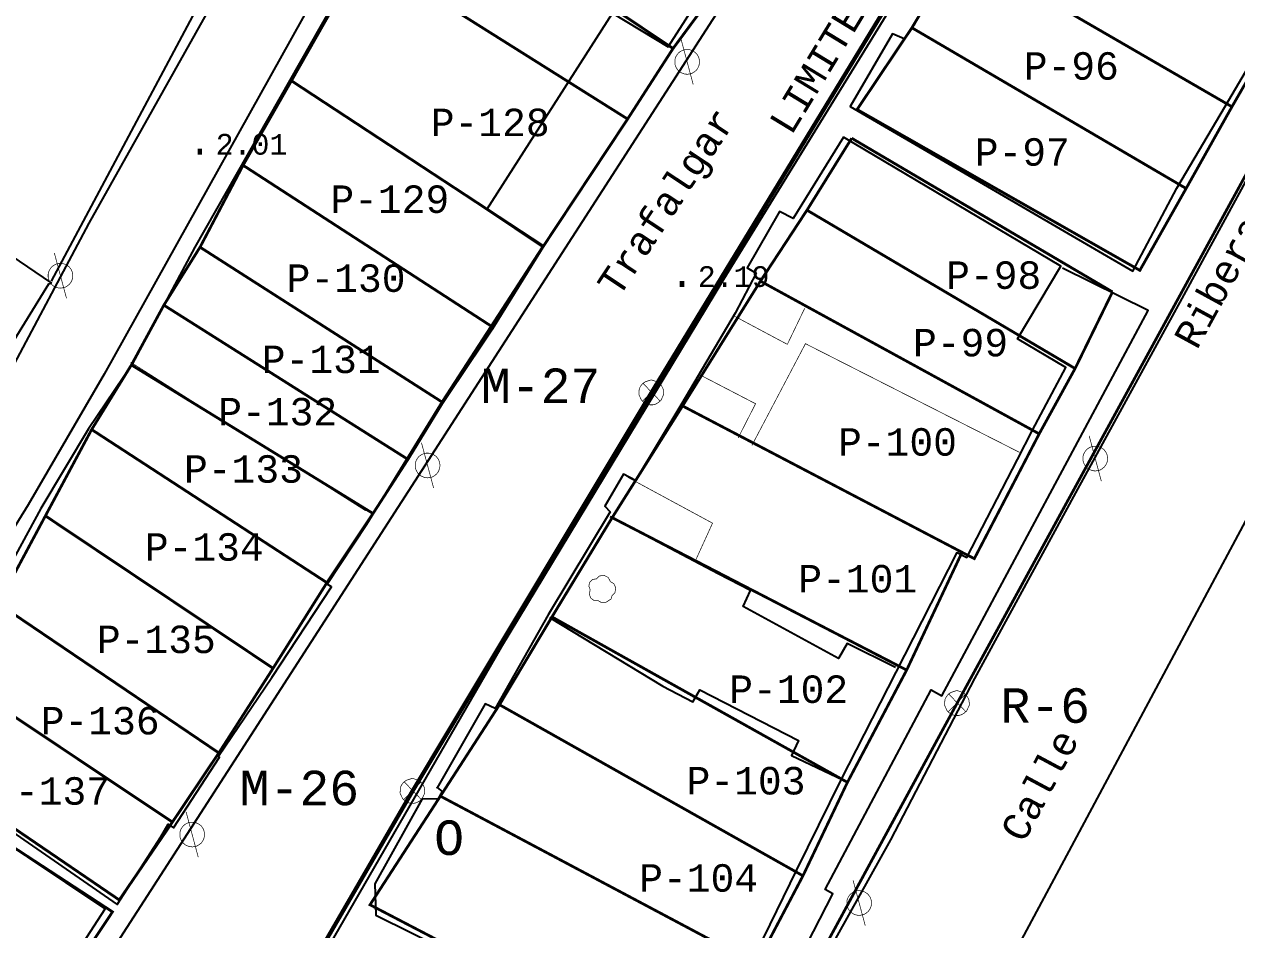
# Model space of a CAD drawing. Extents: x 743300 to 744100, y 4405700 to 4406200.
# Drawn here: x 743618.8 to 743706.6, y 4405890.3 to 4405955.9 of the extents above; entities that cross this region are included whole.
import ezdxf

# ---------------------------------------------------------------- set-up
doc = ezdxf.new("R2010")
doc.units = 0
doc.header["$MEASUREMENT"] = 0
for name, color, linetype in [('10', 7, 'CONTINUOUS'), ('13', 7, 'CONTINUOUS'), ('16', 7, 'CONTINUOUS'), ('2', 7, 'CONTINUOUS'), ('24', 7, 'CONTINUOUS'), ('41', 7, 'CONTINUOUS'), ('42', 7, 'CONTINUOUS'), ('46', 7, 'CONTINUOUS'), ('50', 7, 'CONTINUOUS'), ('51', 7, 'CONTINUOUS'), ('54', 7, 'CONTINUOUS'), ('6', 7, 'CONTINUOUS'), ('8', 7, 'CONTINUOUS')]:
    doc.layers.add(name, color=color, linetype=linetype)
doc.styles.add('MONOTXT', font='monotxt', dxfattribs={"height": 0.2})

msp = doc.modelspace()

# ---------------------------------------------------------------- linework, layer by layer
at = {"layer": '10', "color": 7, "linetype": 'Continuous', "const_width": 0.05}
for points in [[(743664.18, 4405930.1), (743664.6099999999, 4405929.96), (743664.8, 4405929.83), (743664.93, 4405929.66), (743665.0399999998, 4405929.45), (743665.0700000002, 4405929.23), (743665.0700000002, 4405929.02), (743664.8799999999, 4405928.61), (743664.69, 4405928.45), (743664.4999999999, 4405928.34), (743664.29, 4405928.29), (743664.0700000002, 4405928.29), (743663.8499999999, 4405928.34), (743663.6699999998, 4405928.45), (743663.4799999999, 4405928.61), (743663.29, 4405929.02), (743663.31, 4405929.45), (743663.42, 4405929.66), (743663.5600000002, 4405929.83), (743663.7499999999, 4405929.96), (743664.18, 4405930.1)], [(743664.8, 4405929.83), (743663.5600000002, 4405928.56)], [(743663.5799999998, 4405929.85), (743664.8299999998, 4405928.56)], [(743686.32, 4405907.6), (743686.7499999999, 4405907.46), (743686.9400000002, 4405907.33), (743687.07, 4405907.16), (743687.18, 4405906.95), (743687.21, 4405906.73), (743687.21, 4405906.52), (743687.02, 4405906.11), (743686.8299999998, 4405905.95), (743686.6399999999, 4405905.84), (743686.4300000002, 4405905.79), (743686.2099999998, 4405905.79), (743685.9899999999, 4405905.84), (743685.81, 4405905.95), (743685.6199999999, 4405906.11), (743685.43, 4405906.52), (743685.45, 4405906.95), (743685.56, 4405907.16), (743685.7000000002, 4405907.33), (743685.8899999999, 4405907.46), (743686.32, 4405907.6)], [(743686.9400000002, 4405907.33), (743685.7000000002, 4405906.060000001)], [(743685.7199999999, 4405907.35), (743686.9699999999, 4405906.060000001)], [(743646.88, 4405901.24), (743647.31, 4405901.1), (743647.4999999999, 4405900.97), (743647.63, 4405900.8), (743647.7399999999, 4405900.59), (743647.77, 4405900.37), (743647.77, 4405900.16), (743647.5799999998, 4405899.75), (743647.39, 4405899.59), (743647.2, 4405899.48), (743646.9899999999, 4405899.43), (743646.77, 4405899.43), (743646.55, 4405899.48), (743646.37, 4405899.59), (743646.18, 4405899.75), (743645.99, 4405900.16), (743646.0099999999, 4405900.59), (743646.1199999999, 4405900.8), (743646.26, 4405900.97), (743646.45, 4405901.1), (743646.88, 4405901.24)], [(743647.4999999999, 4405900.97), (743646.26, 4405899.7)], [(743646.2799999998, 4405900.99), (743647.53, 4405899.7)]]:
    msp.add_lwpolyline(points, dxfattribs=at)
at = {"layer": '13', "color": 3, "linetype": 'Continuous', "const_width": 0.3}
msp.add_lwpolyline([(743553.8499999999, 4405735.76), (743596.5199999998, 4405812.66), (743622.92, 4405858.96), (743646.9099999998, 4405900.35), (743664.21, 4405929.2), (743707.2900000002, 4406000)], dxfattribs=at)
at = {"layer": '16', "color": 5, "linetype": 'Continuous', "const_width": 0.2}
msp.add_lwpolyline([(743737.2799999998, 4406000), (743730.8799999999, 4405988.21), (743686.35, 4405906.71), (743647.88, 4405835.86), (743639.9399999998, 4405840.49), (743608.2999999998, 4405782.61), (743569.75, 4405713.12)], dxfattribs=at)
at = {"layer": '2', "color": 7, "linetype": 'Continuous'}
msp.add_3dface([(744099.9999999999, 4405700), (744099.9999999999, 4406200), (743299.9999999999, 4406200), (743299.9999999999, 4405700)], dxfattribs=at)
at = {"layer": '41', "color": 1, "linetype": 'Continuous', "extrusion": (-0.8522525221730393, 0.5231306131834509, 0), "const_width": 0.05, "elevation": 1671099.12625}
msp.add_lwpolyline([(-4144002.684073674, 6), (-4144020.002884258, 5.99)], dxfattribs=at)
at = {"layer": '41', "color": 1, "linetype": 'Continuous'}
for points in [[(743671.2299999999, 4405888.04, 12.62), (743674.0799999998, 4405886.52, 3.25), (743677.3299999998, 4405892.87, 3.25), (743676.78, 4405893.18, 3.25), (743684.45, 4405907.65, 3.59), (743685.2199999999, 4405907.22, 3.59), (743700.18, 4405935.13, 3.52), (743693.97, 4405938.2, 5.82)], [(743610.32, 4405880.55, 5.93), (743615.18, 4405877.22, 3.33), (743624.64, 4405891.78, 3.58), (743613.29, 4405899.37, 4.99)]]:
    msp.add_polyline3d(points, dxfattribs=at)
at = {"layer": '42', "color": 3, "linetype": 'Continuous', "const_width": 0.05, "elevation": 5.91}
msp.add_lwpolyline([(743661.27, 4405914.23), (743660.8599999999, 4405913.96), (743660.5899999999, 4405913.96), (743660.3299999998, 4405914.11), (743660.05, 4405914.11), (743659.82, 4405914.27), (743659.69, 4405914.57), (743659.76, 4405914.9), (743659.66, 4405915.16), (743659.7099999998, 4405915.41), (743659.92, 4405915.64), (743660.2199999999, 4405915.69), (743660.43, 4405915.9), (743660.78, 4405915.93), (743661.0599999998, 4405915.79), (743661.2299999999, 4405915.48), (743661.4699999999, 4405915.34), (743661.6099999999, 4405915.05), (743661.55, 4405914.67), (743661.34, 4405914.47), (743661.27, 4405914.23)], dxfattribs=at)
at = {"layer": '46', "color": 7, "linetype": 'Continuous', "const_width": 0.2}
for points in [[(743729.16, 4405990.77), (743727.1899999998, 4405987.53), (743725.13, 4405984.59), (743722.25, 4405979.43), (743718.77, 4405973.43), (743720.2399999999, 4405972.64), (743717.0999999999, 4405966.91), (743714.1099999999, 4405960.99), (743712.8499999999, 4405961.6), (743709.83, 4405956.11), (743706.2399999999, 4405949.88), (743702.92, 4405943.96), (743699.5699999998, 4405938.03), (743679.0899999999, 4405949.68), (743683.06, 4405955.6), (743686.4799999999, 4405961.32), (743690.4799999999, 4405967.6), (743693.72, 4405972.94), (743697.17, 4405978.38), (743700.4599999998, 4405984.12), (743704.06, 4405989.92), (743707.4, 4405995.01), (743709.6199999999, 4405998.57), (743710.3899999999, 4406000)], [(743646.77, 4405966.8), (743665.76, 4405954.1)], [(743616.9000000001, 4405913.89), (743620.3000000002, 4405920.25), (743623.6499999998, 4405926.5), (743626.53, 4405931.18), (743628.88, 4405935.51), (743631.5, 4405939.71), (743634.62, 4405945.64), (743638.1199999999, 4405951.76), (743643.37, 4405961)], [(743662.4699999999, 4405948.99), (743643.37, 4405961)], [(743706.2399999999, 4405949.88), (743686.4799999999, 4405961.32)], [(743669.7599999999, 4405959.51), (743665.76, 4405954.1), (743662.4699999999, 4405948.99), (743656.3699999999, 4405939.78), (743652.7299999999, 4405933.9), (743649.0799999998, 4405928.46), (743646.5599999998, 4405924.34), (743644.0300000001, 4405920.42), (743640.6900000002, 4405915.41), (743636.79, 4405909.21), (743632.8599999999, 4405903.08), (743629.4999999999, 4405898.07)], [(743683.06, 4405955.6), (743702.92, 4405943.96)], [(743638.1199999999, 4405951.76), (743656.3699999999, 4405939.78)], [(743697.5899999999, 4405936.47), (743694.8799999999, 4405930.92), (743692.28, 4405926.19), (743687.5799999998, 4405917.15), (743686.69, 4405917.61), (743682.68, 4405909.08), (743678.39, 4405900.95), (743675.17, 4405894.18), (743671.7999999998, 4405887.78), (743667.61, 4405879.67), (743643.81, 4405892.08), (743648.9099999998, 4405899.95), (743653.1899999998, 4405906.57), (743656.9899999999, 4405912.93), (743661.3499999999, 4405920.12), (743666.45, 4405928.21), (743672.09, 4405937.25), (743675.4599999998, 4405942.39), (743678.7, 4405947.6)], [(743678.7, 4405947.6), (743697.5899999999, 4405936.47)], [(743652.7299999999, 4405933.9), (743634.62, 4405945.64)], [(743694.8799999999, 4405930.92), (743675.4599999998, 4405942.39)], [(743631.5, 4405939.71), (743649.0799999998, 4405928.46)], [(743672.09, 4405937.25), (743692.28, 4405926.19)], [(743646.5599999998, 4405924.34), (743628.88, 4405935.51)], [(743644.0300000001, 4405920.42), (743626.53, 4405931.18)], [(743686.69, 4405917.61), (743666.45, 4405928.21)], [(743623.6499999998, 4405926.5), (743640.6900000002, 4405915.41)], [(743636.79, 4405909.21), (743620.3000000002, 4405920.25)], [(743661.3499999999, 4405920.12), (743682.68, 4405909.08)], [(743616.9000000001, 4405913.89), (743632.8599999999, 4405903.08)], [(743678.39, 4405900.95), (743656.9899999999, 4405912.93)], [(743629.4999999999, 4405898.07), (743613.41, 4405908.81)], [(743653.1899999998, 4405906.57), (743675.17, 4405894.18)], [(743625.65, 4405892.43), (743609.61, 4405903.37)], [(743615.5799999998, 4405877.12), (743625.16, 4405891.57), (743608.8699999999, 4405902.2), (743599.11, 4405888.310000001)], [(743671.7999999998, 4405887.78), (743648.9099999998, 4405899.95)], [(743629.4999999999, 4405898.07), (743625.65, 4405892.43)]]:
    msp.add_lwpolyline(points, dxfattribs=at)
at = {"layer": '51', "color": 1, "linetype": 'Continuous', "extrusion": (-0.4964258231004817, -0.8680791451008424, 0), "const_width": 0.05, "elevation": -4193908.088133}
msp.add_lwpolyline([(-1541631.834249089, 6.27), (-1541654.355237078, 13.37)], dxfattribs=at)
at = {"layer": '51', "color": 1, "linetype": 'Continuous', "extrusion": (-0.5286079342922456, -0.8488660976875476, 0), "const_width": 0.05, "elevation": -4133166.56941}
msp.add_lwpolyline([(-1697750.288936338, 3.03), (-1697772.271201917, 4.61)], dxfattribs=at)
at = {"layer": '51', "color": 1, "linetype": 'Continuous', "extrusion": (-0.4986152414257329, -0.8668234197447356, 0), "const_width": 0.05, "elevation": -4189996.874085}
msp.add_lwpolyline([(-1552212.541039171, 6.93), (-1552234.702415482, 6.99)], dxfattribs=at)
at = {"layer": '51', "color": 1, "linetype": 'Continuous', "extrusion": (-0.5413224975034222, -0.8408150532053155, 0), "const_width": 0.05, "elevation": -4107138.450382}
msp.add_lwpolyline([(-1759761.73118059, 7.07), (-1759778.726594678, 4.7)], dxfattribs=at)
at = {"layer": '51', "color": 1, "linetype": 'Continuous', "extrusion": (0.5417162296907964, 0.8405614352857191, 0), "const_width": 0.05, "elevation": 4106306.83151}
msp.add_lwpolyline([(1761701.539854529, 4.7), (1761680.458706552, 5.97)], dxfattribs=at)
at = {"layer": '51', "color": 1, "linetype": 'Continuous', "extrusion": (0.5138511211087203, 0.8578793769145587, 0), "const_width": 0.05, "elevation": 4161905.51283}
msp.add_lwpolyline([(1626014.963353689, 6.3), (1625996.70903913, 6.7)], dxfattribs=at)
at = {"layer": '51', "color": 1, "linetype": 'Continuous', "extrusion": (-0.5352002608246669, -0.8447252102389325, 0), "const_width": 0.05, "elevation": -4119799.889874}
msp.add_lwpolyline([(-1729875.39366247, 6.3), (-1729896.264354841, 6.26)], dxfattribs=at)
at = {"layer": '51', "color": 1, "linetype": 'Continuous', "extrusion": (0.4776145037821818, 0.8785695110672236, 0), "const_width": 0.05, "elevation": 4226110.485315}
msp.add_lwpolyline([(1450972.63949738, 5.91), (1450949.419934507, 6.5)], dxfattribs=at)
at = {"layer": '51', "color": 1, "linetype": 'Continuous', "extrusion": (0.5416475547952775, 0.8406056901926711, 0), "const_width": 0.05, "elevation": 4106439.184007}
msp.add_lwpolyline([(1761365.572543999, 6.29), (1761345.134899809, 6.15)], dxfattribs=at)
at = {"layer": '51', "color": 1, "linetype": 'Continuous', "extrusion": (-0.0625743683023341, -0.1174381510043806, 0.9911068202369693), "const_width": 0.05, "elevation": -563954.048588}
msp.add_lwpolyline([(-1415534.903545648, 4200419.412565402), (-1415530.416486477, 4200419.412565402), (-1415530.536520553, 4200422.343383005)], dxfattribs=at)
at = {"layer": '51', "color": 1, "linetype": 'Continuous', "extrusion": (-0.01272571539958206, 0.00669956249977997, 0.999896580667161), "const_width": 0.05, "elevation": 20063.049871}
msp.add_lwpolyline([(743630.7448830056, 4405889.314724326), (743615.2429566773, 4405897.184900952), (743611.3632708752, 4405889.814735548)], dxfattribs=at)
at = {"layer": '51', "color": 1, "linetype": 'Continuous', "const_width": 0.05, "elevation": 6.15}
msp.add_lwpolyline([(743643.4999999999, 4405920.61), (743626.4599999998, 4405931.39)], dxfattribs=at)
at = {"layer": '51', "color": 1, "linetype": 'Continuous', "extrusion": (0.03102687740082881, -0.02391842600063892, 0.9992323262266919), "const_width": 0.05, "elevation": -82303.683981}
msp.add_lwpolyline([(3943477.232940413, 2099399.421992463), (3943478.012409775, 2099395.082599934), (3943475.286924015, 2099394.572083167)], dxfattribs=at)
at = {"layer": '51', "color": 1, "linetype": 'Continuous', "extrusion": (-0.4614081330915198, -0.8871879928836945, 0), "const_width": 0.05, "elevation": -4252020.228467}
msp.add_lwpolyline([(-1373136.432530312, 9.23), (-1373159.167283445, 5.01)], dxfattribs=at)
at = {"layer": '51', "color": 1, "linetype": 'Continuous', "extrusion": (0.5530271770009224, 0.8331632142013896, 0), "const_width": 0.05, "elevation": 4082099.948177}
msp.add_lwpolyline([(1817037.67600876, 5.93), (1817016.971782138, 5.92)], dxfattribs=at)
at = {"layer": '51', "color": 1, "linetype": 'Continuous', "extrusion": (0.8974198127010375, -0.4411776057005101, 0), "const_width": 0.05, "elevation": -1276407.040219}
msp.add_lwpolyline([(4282055.871434933, 9.84), (4282046.57812551, 10.3)], dxfattribs=at)
at = {"layer": '51', "color": 1, "linetype": 'Continuous', "extrusion": (0.08587889999852102, 0.07503711159870774, 0.9934758408828909), "const_width": 0.05, "elevation": 394478.675071}
msp.add_lwpolyline([(2828531.236442831, -3436421.007091587), (2828524.696389413, -3436423.462310781), (2828523.513940363, -3436420.831718788)], dxfattribs=at)
at = {"layer": '51', "color": 1, "linetype": 'Continuous', "extrusion": (-0.5679755111958734, -0.8230454535940201, 0), "const_width": 0.05, "elevation": -4048630.794307}
msp.add_lwpolyline([(-1890401.663966238, 9.18), (-1890421.893711664, 5.81)], dxfattribs=at)
at = {"layer": '51', "color": 1, "linetype": 'Continuous', "extrusion": (0.4305007010902375, 0.9025902427795318, 0), "const_width": 0.05, "elevation": 4296883.608442}
msp.add_lwpolyline([(1225530.5492816, 7.28), (1225521.652664266, 9.79)], dxfattribs=at)
at = {"layer": '51', "color": 1, "linetype": 'Continuous', "extrusion": (-0.8907334913930531, 0.4545259588964551, 0), "const_width": 0.05, "elevation": 1340192.373221}
msp.add_lwpolyline([(-4262505.129966849, 10.63), (-4262513.864341471, 10.25)], dxfattribs=at)
at = {"layer": '51', "color": 1, "linetype": 'Continuous', "extrusion": (0.576366668805364, 0.8171912035076052, 0), "const_width": 0.05, "elevation": 4029070.249813}
msp.add_lwpolyline([(1931745.26527453, 14.1), (1931725.416798518, 13.08)], dxfattribs=at)
at = {"layer": '51', "color": 1, "linetype": 'Continuous', "extrusion": (-0.5612806105977189, -0.8276255651966364, 0), "const_width": 0.05, "elevation": -4063818.479117}
msp.add_lwpolyline([(-1857498.272129729, 13.09), (-1857518.208681587, 13.61)], dxfattribs=at)
at = {"layer": '51', "color": 1, "linetype": 'Continuous', "extrusion": (0.4956571859775531, 0.8685182519606673, 0), "const_width": 0.05, "elevation": 4195207.339941001}
msp.add_lwpolyline([(1537943.00989466, 6.2), (1537918.416283701, 6.24)], dxfattribs=at)
at = {"layer": '51', "color": 1, "linetype": 'Continuous', "extrusion": (0.8885571597639268, -0.4587659248813752, 0), "const_width": 0.05, "elevation": -1360489.946074}
msp.add_lwpolyline([(4256069.111641682, 10.46), (4256054.616232063, 12.31)], dxfattribs=at)
at = {"layer": '51', "color": 1, "linetype": 'Continuous', "extrusion": (-0.4676497767982024, -0.8839138454966023, 0), "const_width": 0.05, "elevation": -4242203.082017}
msp.add_lwpolyline([(-1403071.770643945, 12.33), (-1403096.874900556, 12.1)], dxfattribs=at)
at = {"layer": '51', "color": 1, "linetype": 'Continuous'}
for points in [[(743609.27, 4405903.32, 4.62), (743625.49, 4405892.11, 5.54), (743628.6599999998, 4405897, 12.78), (743629.19, 4405897.93, 13.05), (743629.5899999999, 4405897.65, 13.05), (743632.9099999998, 4405902.78, 13.05), (743632.83, 4405902.84, 9.42), (743636.7, 4405908.55, 9.42), (743641.01, 4405915.1, 6.3), (743640.72, 4405915.29, 6.18), (743643.57, 4405919.65, 6.18), (743649.0899999999, 4405928.6, 6.18), (743656.3099999998, 4405939.73, 6.14), (743652.2700000001, 4405942.43, 6.68), (743661.38, 4405956.65, 5.64), (743665.41, 4405954.22, 5.64), (743668.96, 4405959.77, 5.73), (743669.41, 4405959.49, 5.73), (743673.88, 4405966.95, 9.22), (743675.41, 4405969.32, 9.07), (743678.7099999998, 4405974.94, 6.68), (743658.8599999999, 4405988.63, 4.48)], [(743658.8599999999, 4405988.63, 4.48), (743646.3799999999, 4405966.55, 5.03), (743631.1199999999, 4405939.72, 5.85), (743626.5799999998, 4405931.24, 5.85), (743623.43, 4405926.56, 5.85), (743619.9799999999, 4405920.79, 6.05), (743616.4300000002, 4405914.3, 6.04)], [(743683.2799999998, 4405955.87, 6.83), (743682.5, 4405954.79, 6.8), (743681.66, 4405955.17, 6.8), (743678.5799999998, 4405949.9, 6.68), (743699.05, 4405937.98, 6.71), (743702.25, 4405943.99, 6.6), (743705.78, 4405949.94, 6.46), (743709.3299999998, 4405955.99, 6.25)], [(743620.7699999998, 4405937.11, 9.13), (743599.0000000001, 4405951.9, 4.15), (743595.87, 4405946.41, 4.45), (743592.7099999998, 4405941.62, 5.73), (743586.9100000001, 4405932.05, 4.03), (743596.64, 4405924.23, 4.7), (743606.97, 4405917.12, 5.12), (743610.3299999998, 4405922.06, 7.86), (743613.3799999999, 4405927.23, 8.73), (743614.3399999999, 4405926.69, 8.73), (743617.4500000002, 4405932.04, 9.07), (743620.5399999998, 4405937.06, 9.07), (743620.7699999998, 4405937.11, 9.13)], [(743678.0999999999, 4405947.68, 5.96), (743674.4699999999, 4405941.79, 6.37), (743673.46, 4405942.3, 6.34), (743671.14, 4405938.21, 6.24), (743671.77, 4405937.82, 6.22), (743670.25, 4405934.93, 5.5), (743666.39, 4405928.39, 5.07), (743663.0300000001, 4405922.82, 5.92), (743662.17, 4405923.26, 6.18), (743660.82, 4405920.94, 6.3), (743661.2, 4405920.53, 7.69), (743656.7199999999, 4405913.09, 6.11), (743652.87, 4405906.3, 6.05), (743652.14, 4405906.63, 6.05), (743648.67, 4405900.54, 6.05), (743648.6799999998, 4405900.57, 12.25), (743649.04, 4405900.29, 12.25), (743648.7299999999, 4405899.72, 12.25), (743647.59, 4405899.75, 11.92), (743644.1599999998, 4405893.6, 11.92), (743644.23, 4405891.34, 11.92), (743667.39, 4405879.87, 12.18)], [(743671.35, 4405887.69, 12.18), (743674.73, 4405894.61, 6.32), (743677.91, 4405901.08, 10.02), (743681.91, 4405908.93, 10.03), (743686.35, 4405917.59, 8.95), (743687.04, 4405917.23, 8.95), (743690.7199999999, 4405924.32, 8.95), (743691.79, 4405926.46, 6.79), (743694.2, 4405930.99, 6.44), (743690.7199999999, 4405933.07, 6.64), (743693.8499999999, 4405938.34, 6.13), (743678.0999999999, 4405947.68, 5.96)], [(743681.87, 4405909.26, 10.37), (743678.38, 4405911, 10.36), (743677.75, 4405909.91, 10.36), (743670.8499999999, 4405913.68, 10.36), (743671.36, 4405914.84, 10.36), (743669.0299999998, 4405916.05, 10.03), (743661.2099999998, 4405920.17, 7.29)], [(743656.8, 4405912.89, 6.28), (743665.0099999999, 4405907.92, 10.45), (743667.1900000002, 4405906.79, 10.45), (743667.7000000002, 4405907.64, 10.45), (743674.8399999999, 4405903.97, 10.45), (743674.3399999999, 4405902.9, 10.3), (743678.0600000002, 4405901.14, 10.29)]]:
    msp.add_polyline3d(points, dxfattribs=at)
at = {"layer": '54', "color": 1, "linetype": 'Continuous'}
msp.add_line((743652.8399999999, 4405997.5, 13.6), (743620.71, 4405937.24, 9.13), dxfattribs=at)
at = {"layer": '54', "color": 1, "linetype": 'Continuous', "extrusion": (-0.8785885530323629, 0.4775794745175918, 0), "const_width": 0.05, "elevation": 1450762.376783}
msp.add_lwpolyline([(-4226096.838642896, 4.67), (-4226180.552458364, 8.86)], dxfattribs=at)
at = {"layer": '54', "color": 1, "linetype": 'Continuous'}
msp.add_polyline3d([(743589.5599999998, 4405889.5, 1.79), (743587.9699999999, 4405891.03, 1.79), (743591.9899999999, 4405896.48, 1.8), (743592.8599999999, 4405896.13, 1.8), (743593.7400000001, 4405895.97, 1.79), (743594.3999999998, 4405895.89, 1.79), (743594.9400000002, 4405896.01, 1.79), (743595.29, 4405896.23, 1.79), (743595.4500000002, 4405896.47, 1.79), (743609.82, 4405917.84, 1.83), (743611.8299999998, 4405920.72, 1.83), (743613.81, 4405924.18, 1.97), (743615.5899999999, 4405927.08, 1.97), (743617.6399999999, 4405930.49, 1.92), (743623.46, 4405941.46, 1.92), (743647.4300000002, 4405984.12, 2.26), (743656.42, 4406000, 2.37)], dxfattribs=at)
at = {"layer": '6', "color": 1, "linetype": 'Continuous'}
for points in [[(743663.6699999998, 4406000, 2.15), (743641.87, 4405961.59, 1.9), (743624.5600000002, 4405930.51, 1.89), (743619.0600000002, 4405921.05, 1.89), (743614.43, 4405913.6, 1.89), (743611.16, 4405908.68, 1.89), (743606.5899999999, 4405901.98, 1.88), (743602.9100000001, 4405896.61, 1.82), (743598.5099999999, 4405890.04, 1.82), (743592.7399999999, 4405881.68, 1.81), (743569.25, 4405849.07, 1.73), (743563.8899999999, 4405841.57, 1.72), (743559.4899999999, 4405835.49, 1.72), (743555.42, 4405829.42, 1.72), (743551.28, 4405822.64, 1.72), (743546.4, 4405814.94, 1.72), (743541.4999999999, 4405807.47, 1.72), (743536.08, 4405798.79, 1.72), (743518.1499999998, 4405771.05, 1.71), (743517.6900000002, 4405770.1, 1.71), (743517.67, 4405769.52, 1.71), (743517.9199999998, 4405768.94, 1.71), (743518.1299999999, 4405768.66, 1.71), (743518.22, 4405768.6, 1.71)], [(743552.6599999998, 4405746.35, 2.21), (743569.41, 4405777.060000001, 2.22), (743616.1199999999, 4405861.97, 2.2), (743616.3799999999, 4405862.49, 2.2), (743616.5299999998, 4405863.03, 2.2), (743616.5999999999, 4405863.39, 2.2), (743616.5799999998, 4405863.42, 2.2), (743613.18, 4405865.85, 2.2), (743611.18, 4405867.19, 2.2), (743686.81, 4405984.4, 2.36), (743696.88, 4406000, 2.47)], [(743707.5199999998, 4406000, 2.38), (743703.9599999998, 4405994.17, 2.38), (743686.2499999999, 4405964.73, 2.37), (743669.42, 4405937.36, 2.34), (743653.32, 4405910.73, 2.26), (743635.2699999998, 4405879.47, 2.08), (743627.1399999999, 4405865.48, 2.05), (743626.93, 4405864.81, 2.05), (743626.94, 4405864.23, 2.05), (743627.0099999999, 4405863.82, 2.05), (743627.0099999999, 4405863.8, 5.79), (743627.25, 4405863.59, 5.76), (743627.58, 4405863.34, 5.76), (743628.0699999998, 4405862.89, 5.76)], [(743652.0699999998, 4405849.72, 6.67), (743655.0499999998, 4405848.33, 2.16), (743655.3399999999, 4405848.32, 2.16), (743655.43, 4405848.5, 2.16), (743659.07, 4405855.55, 2.16), (743663.82, 4405864.27, 2.27), (743670.99, 4405877.49, 2.53), (743676.9699999999, 4405888.59, 2.53), (743681.54, 4405896.79, 2.53), (743687.6199999999, 4405908.46, 2.54), (743694.93, 4405921.91, 2.54), (743702.7699999998, 4405936.25, 2.54), (743711.2599999999, 4405951.83, 2.54), (743719.4400000002, 4405966.99, 2.61), (743729, 4405984.64, 2.61), (743737.3499999999, 4406000, 2.62)], [(743750.2599999999, 4406000, 2.57), (743738.17, 4405977.44, 2.56), (743715.5500000002, 4405935.46, 2.52), (743694.6099999999, 4405896.33, 2.47), (743673.5799999998, 4405857.060000001, 2.4), (743666.0299999998, 4405842.79, 2.25), (743667.3599999999, 4405842.15, 2.25), (743673.89, 4405854.64, 4.67)]]:
    msp.add_polyline3d(points, dxfattribs=at)
at = {"layer": '8', "color": 7, "linetype": 'Continuous', "const_width": 0.05}
for points, elevation in [([(743667.2199999999, 4405951.49), (743666.3399999999, 4405954.77)], 10.55), ([(743667.23, 4405953.9), (743667.1799999998, 4405953.93), (743667.12, 4405953.95), (743667.07, 4405953.98), (743667.02, 4405953.99), (743666.9599999998, 4405954.01), (743666.9099999998, 4405954.01), (743666.8499999999, 4405954.02), (743666.8, 4405954.02), (743666.7399999999, 4405954.02), (743666.6800000002, 4405954.02), (743666.6199999999, 4405954.01), (743666.57, 4405954), (743666.51, 4405953.98), (743666.4599999998, 4405953.97), (743666.4099999998, 4405953.94), (743666.3599999999, 4405953.92), (743666.31, 4405953.89), (743666.26, 4405953.86), (743666.2199999999, 4405953.83), (743666.1700000002, 4405953.79), (743666.13, 4405953.75), (743666.0999999999, 4405953.71), (743666.06, 4405953.66), (743666.0299999998, 4405953.61), (743666, 4405953.56), (743665.9699999999, 4405953.52), (743665.95, 4405953.46), (743665.9300000002, 4405953.41), (743665.91, 4405953.35), (743665.8999999998, 4405953.3), (743665.8899999999, 4405953.24), (743665.8899999999, 4405953.19), (743665.8899999999, 4405953.13), (743665.8899999999, 4405953.07), (743665.8899999999, 4405953.02), (743665.8999999998, 4405952.96), (743665.91, 4405952.91), (743665.9300000002, 4405952.85), (743665.95, 4405952.8), (743665.9699999999, 4405952.75), (743666, 4405952.69), (743666.0299999998, 4405952.65), (743666.06, 4405952.6), (743666.09, 4405952.56), (743666.13, 4405952.51), (743666.1700000002, 4405952.47), (743666.2199999999, 4405952.44), (743666.26, 4405952.4), (743666.31, 4405952.37), (743666.3599999999, 4405952.34), (743666.4099999998, 4405952.32), (743666.4599999998, 4405952.3), (743666.51, 4405952.28), (743666.57, 4405952.26), (743666.6299999999, 4405952.25), (743666.6800000002, 4405952.24), (743666.7399999999, 4405952.24), (743666.79, 4405952.23), (743666.8499999999, 4405952.24), (743666.9099999998, 4405952.25), (743666.9599999998, 4405952.26), (743667.02, 4405952.27), (743667.07, 4405952.28), (743667.1299999999, 4405952.3), (743667.1799999998, 4405952.33), (743667.23, 4405952.36), (743667.28, 4405952.39), (743667.32, 4405952.42), (743667.3599999999, 4405952.46), (743667.41, 4405952.49), (743667.4500000002, 4405952.53), (743667.4799999999, 4405952.58), (743667.52, 4405952.62), (743667.55, 4405952.67), (743667.57, 4405952.72), (743667.5999999999, 4405952.77), (743667.62, 4405952.83), (743667.6399999999, 4405952.88), (743667.65, 4405952.93), (743667.66, 4405952.99), (743667.67, 4405953.05), (743667.67, 4405953.1), (743667.67, 4405953.16), (743667.67, 4405953.21), (743667.66, 4405953.27), (743667.65, 4405953.33), (743667.6399999999, 4405953.38), (743667.62, 4405953.44), (743667.5999999999, 4405953.49), (743667.5799999998, 4405953.54), (743667.55, 4405953.59), (743667.52, 4405953.64), (743667.4799999999, 4405953.68), (743667.4500000002, 4405953.73), (743667.41, 4405953.77), (743667.37, 4405953.810000001), (743667.32, 4405953.84), (743667.2700000001, 4405953.87), (743667.23, 4405953.9)], 10.55), ([(743621.8299999998, 4405936), (743620.95, 4405939.28)], 10.19), ([(743621.8399999999, 4405938.41), (743621.7899999998, 4405938.44), (743621.73, 4405938.46), (743621.68, 4405938.49), (743621.6299999999, 4405938.5), (743621.5700000002, 4405938.52), (743621.52, 4405938.52), (743621.4599999998, 4405938.53), (743621.41, 4405938.53), (743621.3499999999, 4405938.53), (743621.2899999998, 4405938.53), (743621.23, 4405938.52), (743621.1800000002, 4405938.51), (743621.1199999999, 4405938.49), (743621.0700000002, 4405938.48), (743621.0199999998, 4405938.45), (743620.97, 4405938.43), (743620.92, 4405938.4), (743620.8699999999, 4405938.37), (743620.83, 4405938.34), (743620.7799999998, 4405938.3), (743620.74, 4405938.26), (743620.71, 4405938.22), (743620.67, 4405938.17), (743620.64, 4405938.12), (743620.6099999999, 4405938.07), (743620.5799999998, 4405938.03), (743620.56, 4405937.97), (743620.5399999998, 4405937.92), (743620.52, 4405937.86), (743620.5099999999, 4405937.810000001), (743620.5, 4405937.75), (743620.5, 4405937.7), (743620.5, 4405937.64), (743620.5, 4405937.58), (743620.5, 4405937.53), (743620.5099999999, 4405937.47), (743620.52, 4405937.42), (743620.5399999998, 4405937.36), (743620.56, 4405937.31), (743620.5799999998, 4405937.26), (743620.6099999999, 4405937.2), (743620.64, 4405937.16), (743620.67, 4405937.11), (743620.7, 4405937.07), (743620.74, 4405937.02), (743620.7799999998, 4405936.98), (743620.83, 4405936.95), (743620.8699999999, 4405936.91), (743620.92, 4405936.88), (743620.97, 4405936.85), (743621.0199999998, 4405936.83), (743621.0700000002, 4405936.810000001), (743621.1199999999, 4405936.79), (743621.1800000002, 4405936.77), (743621.2399999999, 4405936.76), (743621.2899999998, 4405936.75), (743621.3499999999, 4405936.75), (743621.4, 4405936.74), (743621.4599999998, 4405936.75), (743621.52, 4405936.76), (743621.5700000002, 4405936.77), (743621.6299999999, 4405936.78), (743621.68, 4405936.79), (743621.74, 4405936.810000001), (743621.7899999998, 4405936.84), (743621.8399999999, 4405936.87), (743621.89, 4405936.9), (743621.93, 4405936.93), (743621.9699999999, 4405936.97), (743622.0199999998, 4405937), (743622.0599999998, 4405937.04), (743622.09, 4405937.09), (743622.1299999999, 4405937.13), (743622.1600000001, 4405937.18), (743622.18, 4405937.23), (743622.2099999998, 4405937.28), (743622.23, 4405937.34), (743622.25, 4405937.39), (743622.2599999999, 4405937.44), (743622.27, 4405937.5), (743622.28, 4405937.560000001), (743622.28, 4405937.61), (743622.28, 4405937.67), (743622.28, 4405937.72), (743622.27, 4405937.78), (743622.2599999999, 4405937.84), (743622.25, 4405937.89), (743622.23, 4405937.95), (743622.2099999998, 4405938), (743622.19, 4405938.05), (743622.1600000001, 4405938.1), (743622.1299999999, 4405938.15), (743622.09, 4405938.19), (743622.0599999998, 4405938.24), (743622.0199999998, 4405938.28), (743621.98, 4405938.32), (743621.93, 4405938.35), (743621.8799999999, 4405938.38), (743621.8399999999, 4405938.41)], 10.19), ([(743696.78, 4405922.76), (743695.8999999998, 4405926.04)], 10.42), ([(743648.4199999998, 4405922.26), (743647.5399999998, 4405925.54)], 10.5), ([(743696.7900000002, 4405925.17), (743696.7399999999, 4405925.2), (743696.6799999998, 4405925.22), (743696.63, 4405925.25), (743696.5799999998, 4405925.26), (743696.52, 4405925.28), (743696.4699999999, 4405925.28), (743696.4099999998, 4405925.29), (743696.36, 4405925.29), (743696.3, 4405925.29), (743696.24, 4405925.29), (743696.1799999998, 4405925.28), (743696.13, 4405925.27), (743696.07, 4405925.25), (743696.02, 4405925.24), (743695.9699999999, 4405925.21), (743695.9199999998, 4405925.19), (743695.87, 4405925.16), (743695.82, 4405925.13), (743695.78, 4405925.1), (743695.7299999999, 4405925.060000001), (743695.6900000002, 4405925.02), (743695.6599999998, 4405924.98), (743695.62, 4405924.93), (743695.5899999999, 4405924.88), (743695.56, 4405924.83), (743695.5300000001, 4405924.79), (743695.51, 4405924.73), (743695.4899999999, 4405924.68), (743695.4699999999, 4405924.62), (743695.4599999998, 4405924.57), (743695.4500000002, 4405924.51), (743695.4500000002, 4405924.46), (743695.4500000002, 4405924.4), (743695.4500000002, 4405924.34), (743695.4500000002, 4405924.29), (743695.4599999998, 4405924.23), (743695.4699999999, 4405924.18), (743695.4899999999, 4405924.12), (743695.51, 4405924.07), (743695.5300000001, 4405924.02), (743695.56, 4405923.96), (743695.5899999999, 4405923.92), (743695.62, 4405923.87), (743695.65, 4405923.83), (743695.6900000002, 4405923.78), (743695.7299999999, 4405923.74), (743695.78, 4405923.71), (743695.82, 4405923.67), (743695.87, 4405923.64), (743695.9199999998, 4405923.61), (743695.9699999999, 4405923.59), (743696.02, 4405923.57), (743696.07, 4405923.55), (743696.13, 4405923.53), (743696.19, 4405923.52), (743696.24, 4405923.51), (743696.3, 4405923.51), (743696.35, 4405923.5), (743696.4099999998, 4405923.51), (743696.4699999999, 4405923.52), (743696.52, 4405923.53), (743696.5799999998, 4405923.54), (743696.63, 4405923.55), (743696.6899999998, 4405923.57), (743696.7399999999, 4405923.6), (743696.7900000002, 4405923.63), (743696.8399999999, 4405923.66), (743696.88, 4405923.69), (743696.9199999998, 4405923.73), (743696.97, 4405923.76), (743697.0099999999, 4405923.8), (743697.04, 4405923.85), (743697.0799999998, 4405923.89), (743697.11, 4405923.94), (743697.13, 4405923.99), (743697.1599999998, 4405924.04), (743697.18, 4405924.1), (743697.1999999998, 4405924.15), (743697.2099999998, 4405924.2), (743697.22, 4405924.26), (743697.2299999999, 4405924.32), (743697.2299999999, 4405924.37), (743697.2299999999, 4405924.43), (743697.2299999999, 4405924.48), (743697.22, 4405924.54), (743697.2099999998, 4405924.6), (743697.1999999998, 4405924.65), (743697.18, 4405924.71), (743697.1599999998, 4405924.76), (743697.14, 4405924.81), (743697.11, 4405924.86), (743697.0799999998, 4405924.91), (743697.04, 4405924.95), (743697.0099999999, 4405925), (743696.97, 4405925.04), (743696.93, 4405925.08), (743696.88, 4405925.11), (743696.8299999998, 4405925.14), (743696.7900000002, 4405925.17)], 10.42), ([(743648.43, 4405924.67), (743648.3799999999, 4405924.7), (743648.32, 4405924.72), (743648.2700000001, 4405924.75), (743648.2199999999, 4405924.76), (743648.16, 4405924.78), (743648.11, 4405924.78), (743648.05, 4405924.79), (743647.9999999999, 4405924.79), (743647.9400000002, 4405924.79), (743647.88, 4405924.79), (743647.82, 4405924.78), (743647.77, 4405924.77), (743647.7099999998, 4405924.75), (743647.6599999998, 4405924.74), (743647.61, 4405924.71), (743647.56, 4405924.69), (743647.51, 4405924.66), (743647.4599999998, 4405924.63), (743647.4199999998, 4405924.6), (743647.37, 4405924.560000001), (743647.33, 4405924.52), (743647.3, 4405924.48), (743647.26, 4405924.43), (743647.2299999999, 4405924.38), (743647.2, 4405924.33), (743647.1700000002, 4405924.29), (743647.1499999998, 4405924.23), (743647.13, 4405924.18), (743647.1099999999, 4405924.12), (743647.1, 4405924.07), (743647.09, 4405924.01), (743647.09, 4405923.96), (743647.09, 4405923.9), (743647.09, 4405923.84), (743647.09, 4405923.79), (743647.1, 4405923.73), (743647.1099999999, 4405923.68), (743647.13, 4405923.62), (743647.1499999998, 4405923.57), (743647.1700000002, 4405923.52), (743647.2, 4405923.46), (743647.2299999999, 4405923.42), (743647.26, 4405923.37), (743647.29, 4405923.33), (743647.33, 4405923.28), (743647.37, 4405923.24), (743647.4199999998, 4405923.21), (743647.4599999998, 4405923.17), (743647.51, 4405923.14), (743647.56, 4405923.11), (743647.61, 4405923.09), (743647.6599999998, 4405923.07), (743647.7099999998, 4405923.05), (743647.77, 4405923.03), (743647.8299999998, 4405923.02), (743647.88, 4405923.01), (743647.9400000002, 4405923.01), (743647.9899999999, 4405923), (743648.05, 4405923.01), (743648.11, 4405923.02), (743648.16, 4405923.03), (743648.2199999999, 4405923.04), (743648.2700000001, 4405923.05), (743648.3299999998, 4405923.07), (743648.3799999999, 4405923.1), (743648.43, 4405923.13), (743648.4799999999, 4405923.16), (743648.5199999998, 4405923.19), (743648.56, 4405923.23), (743648.61, 4405923.26), (743648.65, 4405923.3), (743648.6799999998, 4405923.35), (743648.7199999999, 4405923.39), (743648.7499999999, 4405923.44), (743648.7699999998, 4405923.49), (743648.8000000002, 4405923.54), (743648.82, 4405923.6), (743648.8399999999, 4405923.65), (743648.8499999999, 4405923.7), (743648.86, 4405923.76), (743648.87, 4405923.82), (743648.87, 4405923.87), (743648.87, 4405923.93), (743648.87, 4405923.98), (743648.86, 4405924.04), (743648.8499999999, 4405924.1), (743648.8399999999, 4405924.15), (743648.82, 4405924.21), (743648.8000000002, 4405924.26), (743648.7800000001, 4405924.310000001), (743648.7499999999, 4405924.36), (743648.7199999999, 4405924.41), (743648.6799999998, 4405924.45), (743648.65, 4405924.5), (743648.61, 4405924.54), (743648.57, 4405924.58), (743648.5199999998, 4405924.61), (743648.47, 4405924.64), (743648.43, 4405924.67)], 10.5), ([(743631.3699999999, 4405895.53), (743630.49, 4405898.810000001)], 10.38), ([(743631.3799999999, 4405897.94), (743631.3299999998, 4405897.97), (743631.27, 4405897.99), (743631.22, 4405898.02), (743631.17, 4405898.03), (743631.1099999999, 4405898.05), (743631.0600000002, 4405898.05), (743631, 4405898.06), (743630.95, 4405898.06), (743630.89, 4405898.06), (743630.8299999998, 4405898.06), (743630.7699999998, 4405898.05), (743630.72, 4405898.04), (743630.6599999998, 4405898.02), (743630.6099999999, 4405898.01), (743630.5600000002, 4405897.98), (743630.51, 4405897.96), (743630.4599999998, 4405897.93), (743630.41, 4405897.9), (743630.3699999999, 4405897.87), (743630.32, 4405897.83), (743630.2799999998, 4405897.79), (743630.25, 4405897.75), (743630.21, 4405897.7), (743630.18, 4405897.65), (743630.1499999998, 4405897.6), (743630.12, 4405897.560000001), (743630.0999999999, 4405897.5), (743630.0799999998, 4405897.45), (743630.06, 4405897.39), (743630.0500000002, 4405897.34), (743630.0400000002, 4405897.28), (743630.0400000002, 4405897.23), (743630.0400000002, 4405897.17), (743630.0400000002, 4405897.11), (743630.0400000002, 4405897.06), (743630.0500000002, 4405897), (743630.06, 4405896.95), (743630.0799999998, 4405896.89), (743630.0999999999, 4405896.84), (743630.12, 4405896.79), (743630.1499999998, 4405896.73), (743630.18, 4405896.69), (743630.21, 4405896.64), (743630.2399999999, 4405896.6), (743630.2799999998, 4405896.55), (743630.32, 4405896.51), (743630.3699999999, 4405896.48), (743630.41, 4405896.44), (743630.4599999998, 4405896.41), (743630.51, 4405896.38), (743630.5600000002, 4405896.36), (743630.6099999999, 4405896.34), (743630.6599999998, 4405896.32), (743630.72, 4405896.3), (743630.7799999998, 4405896.29), (743630.8299999998, 4405896.28), (743630.89, 4405896.28), (743630.94, 4405896.27), (743631, 4405896.28), (743631.0600000002, 4405896.29), (743631.1099999999, 4405896.3), (743631.17, 4405896.31), (743631.22, 4405896.32), (743631.28, 4405896.34), (743631.3299999998, 4405896.37), (743631.3799999999, 4405896.4), (743631.43, 4405896.43), (743631.4699999999, 4405896.46), (743631.51, 4405896.5), (743631.5599999998, 4405896.53), (743631.5999999999, 4405896.57), (743631.6299999999, 4405896.62), (743631.67, 4405896.66), (743631.7000000002, 4405896.71), (743631.7199999999, 4405896.76), (743631.75, 4405896.810000001), (743631.77, 4405896.87), (743631.79, 4405896.92), (743631.7999999998, 4405896.97), (743631.81, 4405897.03), (743631.82, 4405897.09), (743631.82, 4405897.14), (743631.82, 4405897.2), (743631.82, 4405897.25), (743631.81, 4405897.31), (743631.7999999998, 4405897.37), (743631.79, 4405897.42), (743631.77, 4405897.48), (743631.75, 4405897.53), (743631.73, 4405897.58), (743631.7000000002, 4405897.63), (743631.67, 4405897.68), (743631.6299999999, 4405897.72), (743631.5999999999, 4405897.77), (743631.5599999998, 4405897.810000001), (743631.5199999998, 4405897.85), (743631.4699999999, 4405897.88), (743631.42, 4405897.91), (743631.3799999999, 4405897.94)], 10.38), ([(743679.68, 4405890.57), (743678.8, 4405893.85)], 10.55), ([(743679.69, 4405892.98), (743679.6399999999, 4405893.01), (743679.58, 4405893.03), (743679.5299999998, 4405893.060000001), (743679.48, 4405893.07), (743679.42, 4405893.09), (743679.3699999999, 4405893.09), (743679.31, 4405893.1), (743679.2599999999, 4405893.1), (743679.2, 4405893.1), (743679.14, 4405893.1), (743679.0799999998, 4405893.09), (743679.03, 4405893.08), (743678.97, 4405893.060000001), (743678.92, 4405893.05), (743678.8699999999, 4405893.02), (743678.82, 4405893), (743678.77, 4405892.97), (743678.72, 4405892.94), (743678.68, 4405892.91), (743678.63, 4405892.87), (743678.5899999999, 4405892.83), (743678.56, 4405892.79), (743678.52, 4405892.74), (743678.4899999999, 4405892.69), (743678.46, 4405892.64), (743678.43, 4405892.6), (743678.41, 4405892.54), (743678.39, 4405892.49), (743678.37, 4405892.43), (743678.3599999999, 4405892.38), (743678.3499999999, 4405892.32), (743678.3499999999, 4405892.27), (743678.3499999999, 4405892.21), (743678.3499999999, 4405892.15), (743678.3499999999, 4405892.1), (743678.3599999999, 4405892.04), (743678.37, 4405891.99), (743678.39, 4405891.93), (743678.41, 4405891.88), (743678.43, 4405891.83), (743678.46, 4405891.77), (743678.4899999999, 4405891.73), (743678.52, 4405891.68), (743678.55, 4405891.64), (743678.5899999999, 4405891.59), (743678.63, 4405891.55), (743678.68, 4405891.52), (743678.72, 4405891.48), (743678.77, 4405891.45), (743678.82, 4405891.42), (743678.8699999999, 4405891.4), (743678.92, 4405891.38), (743678.97, 4405891.36), (743679.03, 4405891.34), (743679.0899999999, 4405891.33), (743679.14, 4405891.32), (743679.2, 4405891.32), (743679.25, 4405891.310000001), (743679.31, 4405891.32), (743679.3699999999, 4405891.33), (743679.42, 4405891.34), (743679.48, 4405891.35), (743679.5299999998, 4405891.36), (743679.5899999999, 4405891.38), (743679.6399999999, 4405891.41), (743679.69, 4405891.44), (743679.74, 4405891.47), (743679.78, 4405891.5), (743679.8200000002, 4405891.54), (743679.87, 4405891.57), (743679.9100000001, 4405891.61), (743679.94, 4405891.66), (743679.98, 4405891.7), (743680.01, 4405891.75), (743680.03, 4405891.8), (743680.0599999998, 4405891.85), (743680.0799999998, 4405891.91), (743680.0999999999, 4405891.96), (743680.11, 4405892.01), (743680.1199999999, 4405892.07), (743680.1299999999, 4405892.13), (743680.1299999999, 4405892.18), (743680.1299999999, 4405892.24), (743680.1299999999, 4405892.29), (743680.1199999999, 4405892.35), (743680.11, 4405892.41), (743680.0999999999, 4405892.46), (743680.0799999998, 4405892.52), (743680.0599999998, 4405892.57), (743680.0399999998, 4405892.62), (743680.01, 4405892.67), (743679.98, 4405892.72), (743679.94, 4405892.76), (743679.9100000001, 4405892.810000001), (743679.87, 4405892.85), (743679.83, 4405892.89), (743679.78, 4405892.92), (743679.7299999999, 4405892.95), (743679.69, 4405892.98)], 10.55)]:
    msp.add_lwpolyline(points, dxfattribs=dict(at, elevation=elevation))

# ---------------------------------------------------------------- texts
at = {"layer": '24', "color": 7, "linetype": 'Continuous', "style": 'MONOTXT'}
for s, height, p in [('2.01                        ', 1.5, (743632.63, 4405946.41, 2.01)), ('.                           ', 1.99, (743630.63, 4405946.41, 2.01)), ('2.19                        ', 1.5, (743667.55, 4405936.83, 2.19)), ('.                           ', 1.99, (743665.55, 4405936.83, 2.19))]:
    msp.add_text(s, height=height, dxfattribs=at).set_placement(p)
at = {"layer": '50', "color": 7, "linetype": 'Continuous', "style": 'MONOTXT'}
for s, rotation, p in [('LIMITE D. P.                ', 58.6799999894, (743674.3200000002, 4405947.72)), ('Ribera de Mar               ', 61.34000000790001, (743703.7, 4405932.2)), ('Trafalgar                   ', 56.47999997140001, (743661.82, 4405935.98)), ('Calle                       ', 61.8399999949, (743691.16, 4405896.48))]:
    msp.add_text(s, height=1.99, rotation=rotation, dxfattribs=at).set_placement(p)
for s, height, p in [('P-96                        ', 1.99, (743691.16, 4405951.84)), ('P-128                       ', 1.99, (743648.2099999998, 4405947.75)), ('P-97                        ', 1.99, (743687.61, 4405945.61)), ('P-129                       ', 1.99, (743640.94, 4405942.19)), ('P-130                       ', 1.99, (743637.77, 4405936.47)), ('P-98                        ', 1.99, (743685.5399999998, 4405936.69)), ('P-99                        ', 1.99, (743683.14, 4405931.8)), ('P-131                       ', 1.99, (743635.97, 4405930.59)), ('M-27                        ', 2.5, (743651.84, 4405928.42)), ('P-132                       ', 1.99, (743632.8199999998, 4405926.8)), ('P-100                       ', 1.99, (743677.71, 4405924.61)), ('P-133                       ', 1.99, (743630.3399999999, 4405922.65)), ('P-134                       ', 1.99, (743627.5000000001, 4405917)), ('P-101                       ', 1.99, (743674.83, 4405914.7)), ('P-135                       ', 1.99, (743624.0300000001, 4405910.310000001)), ('P-102                       ', 1.99, (743669.8299999998, 4405906.7)), ('R-6                         ', 2.5, (743689.4699999999, 4405905.26)), ('P-136', 1.99, (743619.9599999998, 4405904.42)), ('M-26                        ', 2.5, (743634.3700000001, 4405899.29)), ('P-103                       ', 1.99, (743666.7399999999, 4405900.07)), ('P-137                       ', 1.99, (743616.3699999999, 4405899.33)), ('O', 2.5, (743648.4599999998, 4405895.69)), ('P-104                       ', 1.99, (743663.31, 4405893.03))]:
    msp.add_text(s, height=height, dxfattribs=at).set_placement(p)

doc.saveas('drawing.dxf')
